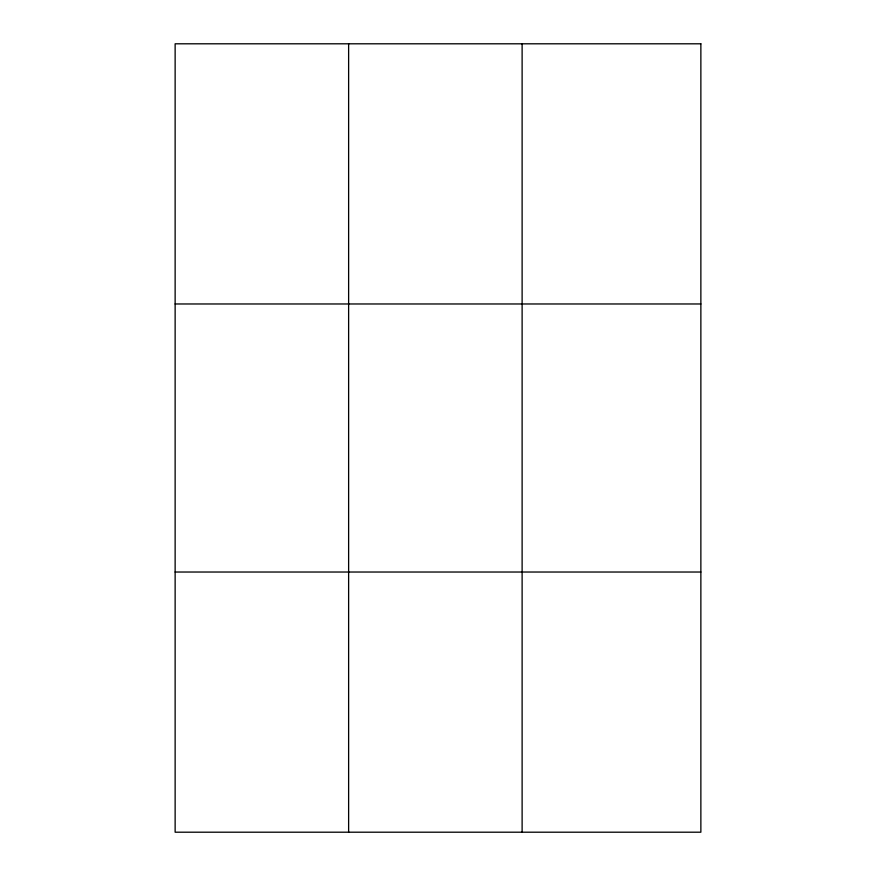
<?xml version="1.0" encoding="UTF-8"?>
<svg xmlns="http://www.w3.org/2000/svg" width="876" height="876" viewBox="0 0 876 876"><rect width="100%" height="100%" fill="white"/><g stroke="black" fill="none" stroke-linecap="round" stroke-linejoin="round"><path stroke-width="1.31" d="M348.626 43.8L348.626 832.2M522.118 43.8L522.118 832.2M175.134 303.972L700.866 303.972M175.134 572.028L700.866 572.028M700.866 43.8L700.866 832.2L175.134 832.2L175.134 43.8L700.866 43.8"/></g></svg>
